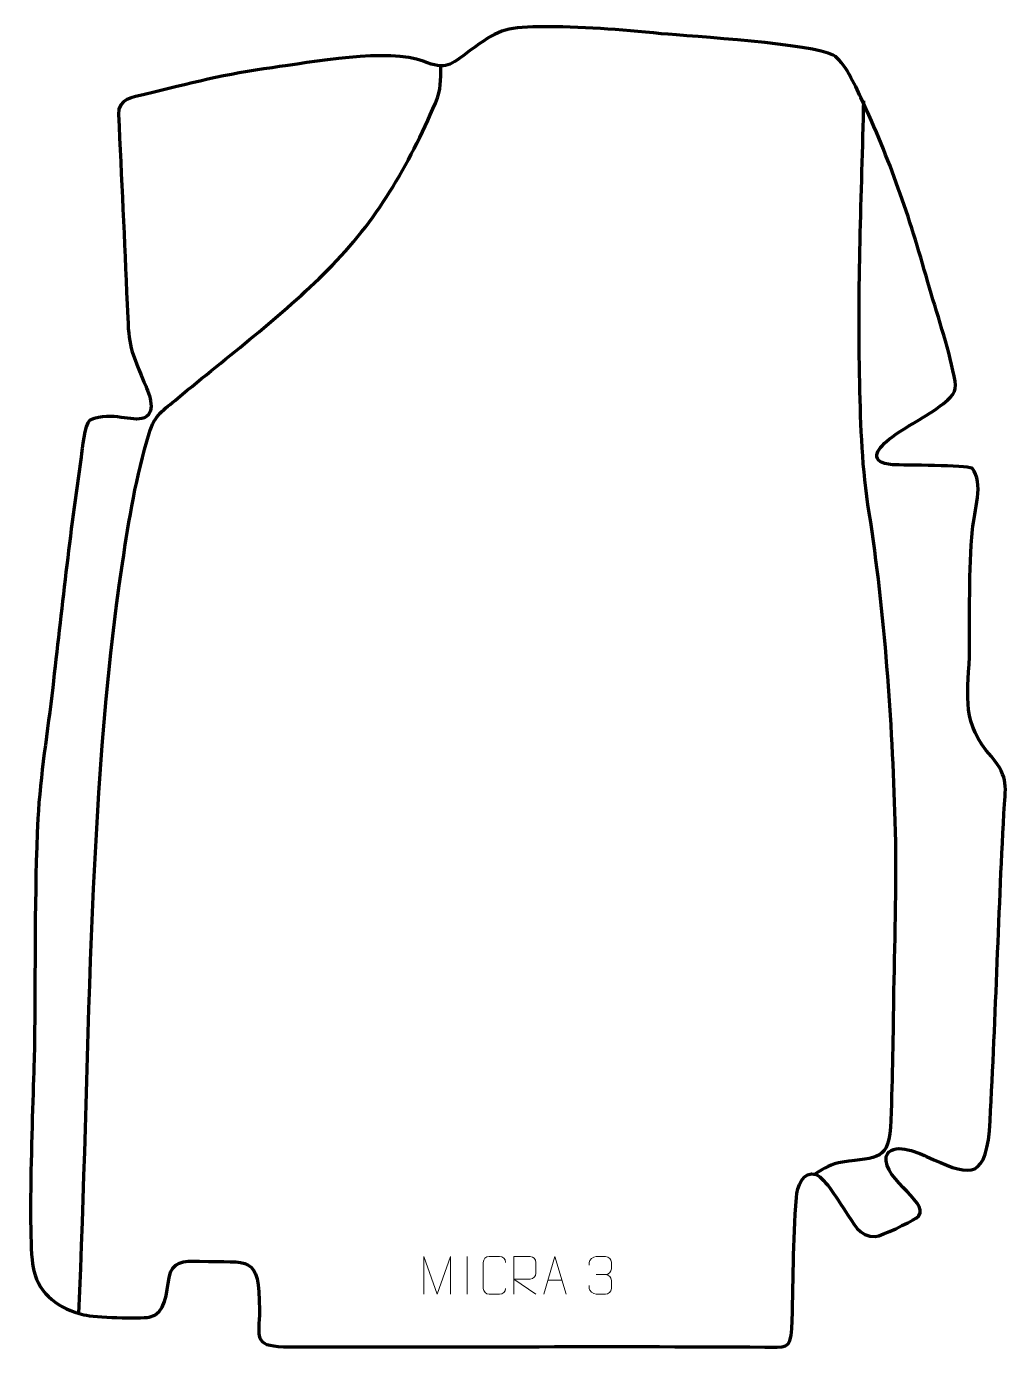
# Model space of a CAD drawing. Header units: millimetres. Extents: x 929 to 1581, y -6 to 872.
import ezdxf

# ---------------------------------------------------------------- set-up
doc = ezdxf.new("R2010")
doc.units = ezdxf.units.MM
doc.header["$MEASUREMENT"] = 0
doc.layers.add('layer 2', color=7, linetype='Continuous')
doc.layers.add('layer 3', color=7, linetype='Continuous')

msp = doc.modelspace()

# ---------------------------------------------------------------- linework, layer by layer
at = {"layer": 'layer 2', "color": 142, "lineweight": 158}
for points, knots in [([(963.5812, 18.3779), (970.9889, 176.9194), (968.9553, 360.9287), (992.532, 516.1452), (992.532, 516.1452), (996.8751, 545.5507), (1001.5676, 573.8035), (1010.1388, 602.358), (1010.1388, 602.358), (1014.1703, 615.1213), (1019.2655, 617.5817), (1029.2113, 625.8052), (1029.2113, 625.8052), (1062.8492, 653.6182), (1097.7779, 680.1051), (1128.7782, 710.946), (1128.7782, 710.946), (1161.1968, 743.3375), (1182.3736, 780.0483), (1200.0945, 821.5967), (1200.0945, 821.5967), (1204.1974, 831.2214), (1203.4961, 836.2525), (1203.6615, 846.2907)], [0, 0, 0, 0, 0.14285714, 0.14285714, 0.14285714, 0.14285714, 0.28571429, 0.28571429, 0.28571429, 0.28571429, 0.42857143, 0.42857143, 0.42857143, 0.42857143, 0.57142857, 0.57142857, 0.57142857, 0.57142857, 0.71428571, 0.71428571, 0.71428571, 0.71428571, 1, 1, 1, 1]), ([(1484.1262, 823.0768), (1482.6907, 760.6915), (1479.8836, 698.5117), (1481.3808, 636.1027), (1481.3808, 636.1027), (1482.0791, 605.8071), (1482.9076, 579.799), (1487.7018, 549.6727), (1487.7018, 549.6727), (1498.1315, 483.4048), (1502.9071, 412.1864), (1504.9943, 345.0921), (1504.9943, 345.0921), (1506.1545, 307.7964), (1504.6526, 269.8419), (1504.1279, 232.4571), (1504.1279, 232.4571), (1503.7268, 203.8725), (1503.2908, 175.295), (1502.2897, 146.7239), (1502.2897, 146.7239), (1501.2877, 118.6627), (1493.5503, 122.5953), (1470.2734, 118.8877), (1470.2734, 118.8877), (1462.3086, 117.6192), (1458.5686, 115.0918), (1451.9266, 110.7854)], [0, 0, 0, 0, 0.125, 0.125, 0.125, 0.125, 0.25, 0.25, 0.25, 0.25, 0.375, 0.375, 0.375, 0.375, 0.5, 0.5, 0.5, 0.5, 0.625, 0.625, 0.625, 0.625, 0.75, 0.75, 0.75, 0.75, 1, 1, 1, 1])]:
    msp.add_open_spline(points, degree=3, knots=knots, dxfattribs=at)
at = {"layer": 'layer 2', "color": 250, "lineweight": 9}
for points, knots in [([(1192.4213, 31.206), (1192.4213, 31.206), (1192.4213, 56.1639), (1192.4213, 56.1639), (1192.4213, 56.1639), (1192.4213, 56.1639), (1201.3464, 31.206), (1201.3464, 31.206), (1201.3464, 31.206), (1201.3464, 31.206), (1210.1063, 56.1634), (1210.1063, 56.1634), (1210.1063, 56.1634), (1210.1063, 56.1634), (1210.1063, 31.206), (1210.1063, 31.206)], [0, 0, 0, 0, 0.2, 0.2, 0.2, 0.2, 0.4, 0.4, 0.4, 0.4, 0.6, 0.6, 0.6, 0.6, 1, 1, 1, 1]), ([(1246.6868, 35.0259), (1246.547, 32.7025), (1244.8698, 31.2229), (1242.7221, 31.2121), (1242.7221, 31.2121), (1240.3902, 31.2125), (1238.0583, 31.2125), (1235.7268, 31.2121), (1235.7268, 31.2121), (1233.8018, 31.1067), (1231.8297, 32.9912), (1231.8409, 35.0085), (1231.8409, 35.0085), (1231.8413, 40.7786), (1231.8413, 46.5483), (1231.8409, 52.3176), (1231.8409, 52.3176), (1231.8451, 54.4557), (1233.5918, 56.1749), (1235.7442, 56.1614), (1235.7442, 56.1614), (1238.0699, 56.1614), (1240.396, 56.1614), (1242.7221, 56.1614), (1242.7221, 56.1614), (1244.6687, 56.1969), (1246.6601, 54.7054), (1246.6868, 52.2678)], [0, 0, 0, 0, 0.125, 0.125, 0.125, 0.125, 0.25, 0.25, 0.25, 0.25, 0.375, 0.375, 0.375, 0.375, 0.5, 0.5, 0.5, 0.5, 0.625, 0.625, 0.625, 0.625, 0.75, 0.75, 0.75, 0.75, 1, 1, 1, 1]), ([(1252.1479, 31.1513), (1252.1479, 31.1513), (1252.1479, 56.1048), (1252.1479, 56.1048), (1252.1479, 56.1048), (1255.7427, 56.1048), (1259.3382, 56.1048), (1262.9334, 56.1048), (1262.9334, 56.1048), (1265.2587, 56.0671), (1266.816, 54.5771), (1266.8119, 52.2107), (1266.8119, 52.2107), (1266.8115, 50.1752), (1266.8115, 47.1158), (1266.8119, 45.0798), (1266.8119, 45.0798), (1266.8054, 43.2043), (1264.9931, 41.2625), (1262.9836, 41.2434), (1262.9836, 41.2434), (1262.9836, 41.2434), (1252.1479, 41.2434), (1252.1479, 41.2434), (1252.1479, 41.2434), (1252.1479, 41.2434), (1266.8026, 31.1513), (1266.8026, 31.1513)], [0, 0, 0, 0, 0.125, 0.125, 0.125, 0.125, 0.25, 0.25, 0.25, 0.25, 0.375, 0.375, 0.375, 0.375, 0.5, 0.5, 0.5, 0.5, 0.625, 0.625, 0.625, 0.625, 0.75, 0.75, 0.75, 0.75, 1, 1, 1, 1]), ([(1272.0095, 31.1513), (1272.0095, 31.1513), (1279.3805, 56.1048), (1279.3805, 56.1048), (1279.3805, 56.1048), (1279.3805, 56.1048), (1286.9504, 31.1513), (1286.9504, 31.1513)], [0, 0, 0, 0, 0.33333333, 0.33333333, 0.33333333, 0.33333333, 1, 1, 1, 1]), ([(1302.1154, 50.4205), (1302.1154, 50.4205), (1302.1154, 52.2777), (1302.1154, 52.2777), (1302.1154, 52.2777), (1302.1011, 54.0196), (1304.7656, 56.1377), (1306.8247, 56.115), (1306.8247, 56.115), (1308.8888, 56.115), (1310.9528, 56.115), (1313.0165, 56.115), (1313.0165, 56.115), (1315.211, 56.1238), (1316.8093, 54.277), (1316.8537, 52.3649), (1316.8537, 52.3649), (1316.8533, 50.9298), (1316.8533, 49.4947), (1316.8537, 48.0592), (1316.8537, 48.0592), (1316.8051, 46.4057), (1315.2025, 44.1757), (1313.0042, 44.1857), (1313.0042, 44.1857), (1315.2079, 44.1745), (1316.8159, 42.3713), (1316.8699, 40.3118), (1316.8699, 40.3118), (1316.8695, 38.5271), (1316.8695, 36.7424), (1316.8699, 34.9573), (1316.8699, 34.9573), (1316.88, 32.8959), (1314.8251, 31.1328), (1313.0042, 31.1409), (1313.0042, 31.1409), (1310.9389, 31.1412), (1308.8737, 31.1412), (1306.8081, 31.1409), (1306.8081, 31.1409), (1304.6395, 31.1524), (1302.1085, 33.5526), (1302.0899, 35.0144), (1302.0899, 35.0144), (1302.0899, 35.0144), (1302.0899, 36.923), (1302.0899, 36.923)], [0, 0, 0, 0, 0.07692308, 0.07692308, 0.07692308, 0.07692308, 0.15384615, 0.15384615, 0.15384615, 0.15384615, 0.23076923, 0.23076923, 0.23076923, 0.23076923, 0.30769231, 0.30769231, 0.30769231, 0.30769231, 0.38461538, 0.38461538, 0.38461538, 0.38461538, 0.46153846, 0.46153846, 0.46153846, 0.46153846, 0.53846154, 0.53846154, 0.53846154, 0.53846154, 0.61538462, 0.61538462, 0.61538462, 0.61538462, 0.69230769, 0.69230769, 0.69230769, 0.69230769, 0.76923077, 0.76923077, 0.76923077, 0.76923077, 0.84615385, 0.84615385, 0.84615385, 0.84615385, 1, 1, 1, 1])]:
    msp.add_open_spline(points, degree=3, knots=knots, dxfattribs=at)
for points in [[(1221.2638, 56.172), (1221.2638, 56.172), (1221.2638, 31.1979), (1221.2638, 31.1979)], [(1306.8251, 44.1753), (1306.8251, 44.1753), (1313.0215, 44.1753), (1313.0215, 44.1753)], [(1274.7321, 40.4007), (1274.7321, 40.4007), (1284.2278, 40.4007), (1284.2278, 40.4007)]]:
    msp.add_open_spline(points, degree=3, dxfattribs=at)
at = {"layer": 'layer 3', "color": 242, "lineweight": 158}
msp.add_open_spline([(989.91, 814.1171), (989.4539, 824.6677), (999.4697, 825.324), (1007.1554, 827.2241), (1007.1554, 827.2241), (1036.3539, 834.502), (1061.7649, 841.12), (1091.8318, 845.0811), (1091.8318, 845.0811), (1116.507, 848.444), (1170.0539, 858.4096), (1192.002, 849.3269), (1192.002, 849.3269), (1207.5373, 843.2273), (1209.8522, 846.6499), (1223.0101, 856.3863), (1223.0101, 856.3863), (1240.9429, 869.7347), (1246.1934, 871.9938), (1268.9227, 872.262), (1268.9227, 872.262), (1297.3728, 872.4415), (1321.8234, 870.3062), (1349.9865, 867.6449), (1349.9865, 867.6449), (1370.244, 865.8661), (1450.6155, 860.9229), (1464.005, 853.3567), (1464.005, 853.3567), (1471.8013, 848.9513), (1478.4989, 833.4256), (1482.321, 825.3734), (1482.321, 825.3734), (1501.9307, 783.386), (1514.2765, 747.2495), (1526.775, 702.7803), (1526.775, 702.7803), (1532.5977, 682.7308), (1540.2444, 660.6137), (1544.2492, 640.3637), (1544.2492, 640.3637), (1546.1589, 630.7075), (1545.3398, 628.8946), (1536.9563, 622.0496), (1536.9563, 622.0496), (1525.3632, 612.9655), (1512.176, 607.0769), (1501.2429, 598.5929), (1501.2429, 598.5929), (1492.0093, 591.4275), (1487.6317, 582.926), (1503.3593, 581.5863), (1503.3593, 581.5863), (1511.6126, 581.2495), (1551.9847, 581.2879), (1556.1116, 579.2758), (1556.1116, 579.2758), (1564.2892, 569.5899), (1557.489, 550.6483), (1556.3282, 538.5417), (1556.3282, 538.5417), (1553.7409, 511.5528), (1554.8222, 481.4592), (1554.3891, 454.044), (1554.3891, 454.044), (1553.221, 426.5045), (1549.2911, 410.3489), (1569.009, 387.8933), (1569.009, 387.8933), (1580.994, 373.5512), (1578.2035, 367.9317), (1577.2366, 350.1763), (1577.2366, 350.1763), (1573.5177, 280.05), (1571.7205, 209.6505), (1567.7287, 139.6276), (1567.7287, 139.6276), (1564.2227, 104.9658), (1552.5546, 110.7189), (1525.9914, 122.5707), (1525.9914, 122.5707), (1519.4815, 125.4753), (1503.0341, 132.7525), (1499.1246, 122.5799), (1499.1246, 122.5799), (1496.6091, 106.6842), (1532.0606, 90.0425), (1519.011, 81.5528), (1519.011, 81.5528), (1514.4529, 78.8536), (1496.5147, 69.9278), (1491.9325, 69.3814), (1491.9325, 69.3814), (1481.3095, 68.8808), (1477.4191, 78.7176), (1472.0449, 86.4776), (1472.0449, 86.4776), (1468.4357, 91.8662), (1458.3304, 108.617), (1452.7921, 110.5261), (1452.7921, 110.5261), (1443.6557, 113.6754), (1440.1293, 102.1679), (1439.561, 95.3013), (1439.561, 95.3013), (1437.3211, 65.9872), (1437.7165, 37.4164), (1436.526, 8.2452), (1436.526, 8.2452), (1435.9634, -5.5434), (1431.7331, -4.0201), (1418.7287, -3.9245), (1418.7287, -3.9245), (1312.3211, -3.1415), (1205.8453, -4.0822), (1099.4161, -3.7261), (1099.4161, -3.7261), (1079.1208, -2.8442), (1083.2925, 2.5214), (1083.3747, 20.5918), (1083.3747, 20.5918), (1083.0875, 58.3287), (1077.2947, 51.7645), (1043.5476, 53.0745), (1043.5476, 53.0745), (1032.855, 53.2073), (1025.599, 53.4385), (1023.4029, 41.9341), (1023.4029, 41.9341), (1021.6266, 32.6287), (1021.5328, 18.0034), (1010.3216, 16.0094), (1010.3216, 16.0094), (1003.5685, 14.8083), (974.2574, 15.7825), (966.9306, 17.5002), (966.9306, 17.5002), (950.3219, 21.3942), (937.6167, 30.9282), (933.6566, 46.7864), (933.6566, 46.7864), (928.8329, 66.102), (933.746, 170.0441), (934.1181, 195.7539), (934.1181, 195.7539), (934.7958, 245.8363), (933.9934, 296.8235), (936.4328, 346.7679), (936.4328, 346.7679), (937.9039, 375.1595), (942.9706, 405.0489), (946.217, 433.536), (946.217, 433.536), (952.0022, 484.3575), (957.6593, 536.1581), (965.0973, 586.6952), (965.0973, 586.6952), (965.7795, 591.8897), (967.111, 608.1627), (970.8794, 611.2285), (970.8794, 611.2285), (986.6709, 617.3198), (998.301, 609.4462), (1007.1067, 612.8058), (1007.1067, 612.8058), (1015.7957, 617.1834), (1009.4441, 630.1399), (1006.7745, 636.5859), (1006.7745, 636.5859), (996.4556, 661.5017), (996.756, 660.4933), (995.6235, 688.1317), (995.6235, 688.1317), (993.9024, 730.1401), (991.7428, 772.1152), (989.91, 814.1171)], degree=3, knots=[0, 0, 0, 0, 0.02222222, 0.02222222, 0.02222222, 0.02222222, 0.04444444, 0.04444444, 0.04444444, 0.04444444, 0.06666667, 0.06666667, 0.06666667, 0.06666667, 0.08888889, 0.08888889, 0.08888889, 0.08888889, 0.11111111, 0.11111111, 0.11111111, 0.11111111, 0.13333333, 0.13333333, 0.13333333, 0.13333333, 0.15555556, 0.15555556, 0.15555556, 0.15555556, 0.17777778, 0.17777778, 0.17777778, 0.17777778, 0.2, 0.2, 0.2, 0.2, 0.22222222, 0.22222222, 0.22222222, 0.22222222, 0.24444444, 0.24444444, 0.24444444, 0.24444444, 0.26666667, 0.26666667, 0.26666667, 0.26666667, 0.28888889, 0.28888889, 0.28888889, 0.28888889, 0.31111111, 0.31111111, 0.31111111, 0.31111111, 0.33333333, 0.33333333, 0.33333333, 0.33333333, 0.35555556, 0.35555556, 0.35555556, 0.35555556, 0.37777778, 0.37777778, 0.37777778, 0.37777778, 0.4, 0.4, 0.4, 0.4, 0.42222222, 0.42222222, 0.42222222, 0.42222222, 0.44444444, 0.44444444, 0.44444444, 0.44444444, 0.46666667, 0.46666667, 0.46666667, 0.46666667, 0.48888889, 0.48888889, 0.48888889, 0.48888889, 0.51111111, 0.51111111, 0.51111111, 0.51111111, 0.53333333, 0.53333333, 0.53333333, 0.53333333, 0.55555556, 0.55555556, 0.55555556, 0.55555556, 0.57777778, 0.57777778, 0.57777778, 0.57777778, 0.6, 0.6, 0.6, 0.6, 0.62222222, 0.62222222, 0.62222222, 0.62222222, 0.64444444, 0.64444444, 0.64444444, 0.64444444, 0.66666667, 0.66666667, 0.66666667, 0.66666667, 0.68888889, 0.68888889, 0.68888889, 0.68888889, 0.71111111, 0.71111111, 0.71111111, 0.71111111, 0.73333333, 0.73333333, 0.73333333, 0.73333333, 0.75555556, 0.75555556, 0.75555556, 0.75555556, 0.77777778, 0.77777778, 0.77777778, 0.77777778, 0.8, 0.8, 0.8, 0.8, 0.82222222, 0.82222222, 0.82222222, 0.82222222, 0.84444444, 0.84444444, 0.84444444, 0.84444444, 0.86666667, 0.86666667, 0.86666667, 0.86666667, 0.88888889, 0.88888889, 0.88888889, 0.88888889, 0.91111111, 0.91111111, 0.91111111, 0.91111111, 0.93333333, 0.93333333, 0.93333333, 0.93333333, 0.95555556, 0.95555556, 0.95555556, 0.95555556, 1, 1, 1, 1], dxfattribs=at)

doc.saveas('drawing.dxf')
